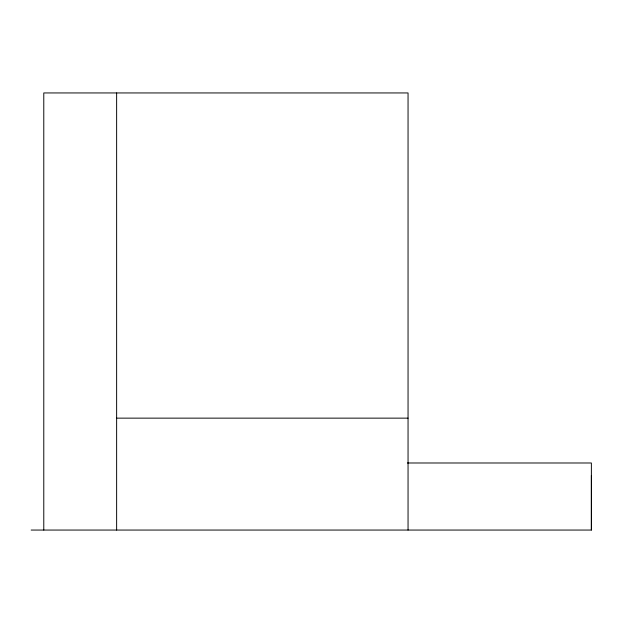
<?xml version="1.0" encoding="UTF-8"?>
<svg xmlns="http://www.w3.org/2000/svg" width="623" height="623" viewBox="0 0 623 623"><rect width="100%" height="100%" fill="white"/><g stroke="black" fill="none" stroke-linecap="round" stroke-linejoin="round"><path stroke-width="0.93" d="M31.15 530.056L591.375 530.056L591.375 462.99L407.372 462.99M116.633 418.142L408.049 418.142M591.375 475.419L591.375 530.056M408.049 530.056L408.049 92.944L43.781 92.944L43.781 530.056M116.633 92.944L116.633 530.056"/></g></svg>
